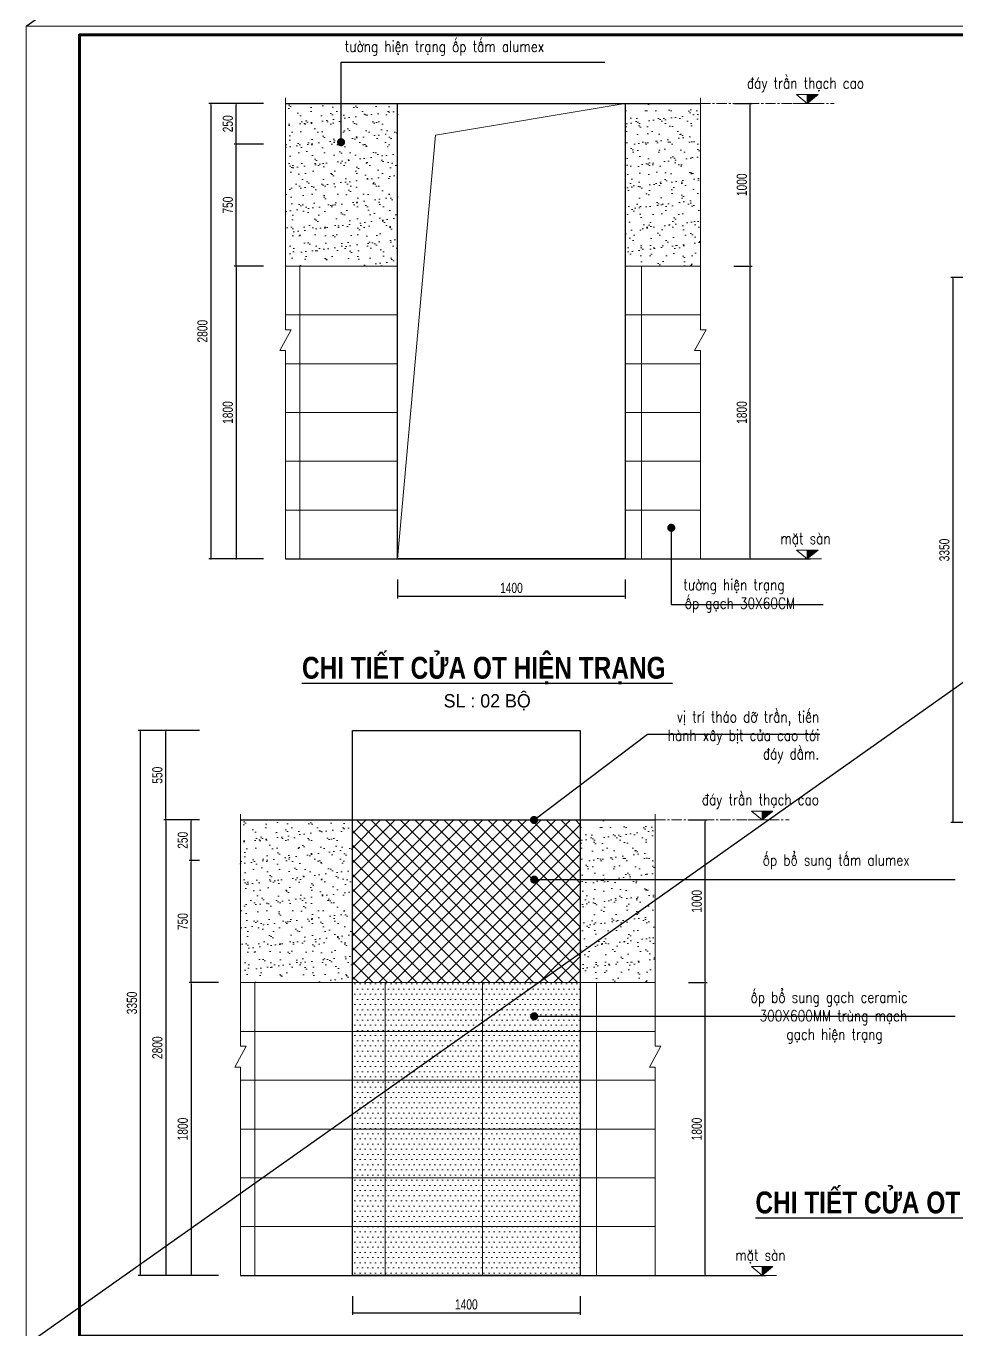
# Model space of a CAD drawing. Header units: millimetres. Extents: x -519517 to -431282, y -372679 to 113618.
# Drawn here: x -490082 to -484358, y -330908 to -322892 of the extents above; entities that cross this region are included whole.
import ezdxf
from ezdxf.enums import TextEntityAlignment as Align

# ---------------------------------------------------------------- set-up
doc = ezdxf.new("R2010")
doc.units = ezdxf.units.MM
doc.header["$LTSCALE"] = 5
for name, pattern in [('CENTER2', [28.575, 19.05, -3.175, 3.175, -3.175]), ('CENTERX2', [4, 2.5, -0.5, 0.5, -0.5]), ('DASHDOT', [1, 0.5, -0.25, 0, -0.25])]:
    doc.linetypes.add(name, pattern=pattern)
doc.layers.get('0').update_dxf_attribs({"linetype": 'CENTER2'})
doc.layers.add('KCS_Plotter', color=11, linetype='Continuous', plot=False)
for name, color, linetype, lineweight in [('Khungten_LCDI', 7, 'Continuous', 25), ('LC Dim', 8, 'Continuous', 18), ('LC Hatch', 252, 'Continuous', 9), ('LC Net dam 1', 30, 'Continuous', 30), ('LC Net thay', 7, 'Continuous', 25), ('LC Net truc', 79, 'DASHDOT', 13), ('LC Text1', 3, 'Continuous', 20), ('LC Text2', 7, 'Continuous', 25), ('v-MANH', 147, 'Continuous', 5)]:
    doc.layers.add(name, color=color, linetype=linetype, lineweight=lineweight)
doc.styles.add('HOATBIF', font='hoatbif.shx', dxfattribs={"width": 0.75})
doc.styles.add('Khungten', font='VHAVAN.TTF', dxfattribs={"width": 0.9, "height": 5000})
doc.styles.add('LC 1', font='VHAVANB.TTF')
doc.styles.add('LC 3', font='vnsimli.shx', dxfattribs={"width": 0.75})
doc.styles.add('LC3', font='VHARIALB.TTF', dxfattribs={"width": 0.8})
doc.styles.add('T1', font='Vnsimli.shx', dxfattribs={"width": 0.8})
doc.styles.add('Title', font='VHBLACK.TTF')
doc.dimstyles.new('1-100(1-25)', dxfattribs={"dimscale": 25, "dimtxt": 2.5, "dimasz": 0.35, "dimexe": 0.5, "dimexo": 1, "dimgap": 0.8, "dimtad": 1, "dimdec": 0, "dimzin": 0, "dimdsep": 46, "dimtxsty": 'HOATBIF', "dimblk1": 'DOT', "dimblk2": 'DOT', "dimsah": 1, "dimcen": -1, "dimdle": 1, "dimclrd": 256, "dimclre": 256, "dimclrt": 4, "dimadec": 3, "dimazin": 2, "dimtfac": 0.333333, "dimtdec": 0, "dimtix": 1, "dimtmove": 2, "dimatfit": 3, "dimldrblk": 'DOT', "dimfxl": 1, "dimtvp": 0.833333, "dimtolj": 1, "dimtzin": 0, "dimarcsym": 0})

# ---------------------------------------------------------------- blocks, each defined once
blk = doc.blocks.new('lcdi fix')
at = {"layer": 'Defpoints', "lineweight": 0}
blk.add_lwpolyline([(-1200, -14850), (-1200, 14850), (40800, 14850), (40800, -14850)], close=True, dxfattribs=at)
at = {"layer": 'Khungten_LCDI', "color": 5, "lineweight": 60}
blk.add_lwpolyline([(0, -14650), (0, 14650), (40600, 14650), (40600, -14650)], close=True, dxfattribs=at)
at = {"color": 7, "style": 'Khungten', "width": 0.8}
for tag, p in [('REVISION', (39499, -10746)), ('NGAYHT', (39546, -11609))]:
    blk.add_attdef(tag, text='', height=200, dxfattribs=at).set_placement(p, align=Align.CENTER)
at = {"layer": 'LC Text1', "style": 'Title', "width": 3.882085}
for tag, p, p2 in [('TENBANVE1', (36913, -8886), (40339, -8886)), ('TENBANVE2', (36913, -9562), (40339, -9562))]:
    blk.add_attdef(tag, text='', height=250, dxfattribs=at).set_placement(p, p2, align=Align.FIT)
at = {"layer": 'LC Text1', "style": 'Title', "width": 0.7}
blk.add_attdef('SOBANVE', text='', height=250, dxfattribs=at).set_placement((39562, -13896), align=Align.CENTER)
blk = doc.blocks.new('Caodo1')
at = {"layer": 'LC Text1'}
blk.add_hatch(color=256, dxfattribs=at).paths.add_polyline_path([(0, 200), (0, 0), (243, 200)])
for p, q in [((324, 0), (-324, 0)), ((0, 0), (0, 200))]:
    blk.add_line(p, q, dxfattribs=at)
blk.add_lwpolyline([(-243, 200), (243, 200), (0, 0), (0, 0)], close=True, dxfattribs=at)
at = {"layer": 'LC Text1', "style": 'T1', "width": 0.8}
blk.add_attdef('%%P0,00', text='', height=250, dxfattribs=at).set_placement((-39, 460), align=Align.MIDDLE_CENTER)
blk = doc.blocks.new('TIEUDE1')
at = {"layer": 'LC Text2', "color": 7, "style": 'LC 1'}
blk.add_attdef('TIªU§Ò', text='', height=5, dxfattribs=at).set_placement((0, 0), align=Align.BOTTOM_CENTER)
blk.add_attdef('TL', text='', height=3, dxfattribs=at).set_placement((0, -2), align=Align.TOP_CENTER)
blk = doc.blocks.new('DOT')
at = {"color": 0, "linetype": 'ByBlock'}
blk.add_line((-0.5, 0), (-1, 0), dxfattribs=at)
at = {"color": 0, "linetype": 'ByBlock', "const_width": 0.5}
blk.add_lwpolyline([(-0.25, 0, 1), (0.25, 0, 1)], format="xyb", close=True, dxfattribs=at)
blk = doc.blocks.new('*D486')
at = {"layer": 'Defpoints', "color": 0, "ltscale": 0.2, "transparency": 16777216}
for p in [(-485755.4, -324368), (-485628.8, -324368), (-485755.4, -326168)]:
    blk.add_point(p, dxfattribs=at)
at = {"layer": 'LC Dim', "lineweight": -2, "ltscale": 0.2, "transparency": 16777216}
for p, q in [((-485730.4, -324368), (-485616.3, -324368)), ((-485628.8, -326159.2), (-485628.8, -324376.7)), ((-485730.4, -326168), (-485616.3, -326168))]:
    blk.add_line(p, q, dxfattribs=at)
at = {"layer": 'LC Dim', "lineweight": -2, "ltscale": 0.2, "transparency": 16777216, "xscale": 8.75, "yscale": 8.75, "zscale": 8.75}
for p, rotation in [((-485628.8, -324368), 90), ((-485628.8, -326168), 270)]:
    blk.add_blockref('DOT', p, dxfattribs=dict(at, rotation=rotation))
at = {"layer": 'LC Dim', "color": 4, "ltscale": 0.2, "transparency": 16777216, "insert": (-485680.1, -325268), "char_height": 62.5, "attachment_point": 5, "rotation": 90, "style": 'HOATBIF'}
blk.add_mtext('\\A1;1800', dxfattribs=at)
blk = doc.blocks.new('_Dot')
at = {"color": 0, "linetype": 'ByBlock', "lineweight": -2}
blk.add_line((-0.5, 0), (-1, 0), dxfattribs=at)
at = {"color": 0, "linetype": 'ByBlock', "const_width": 0.5}
blk.add_lwpolyline([(-0.25, 0, 1), (0.25, 0, 1)], format="xyb", close=True, dxfattribs=at)
blk = doc.blocks.new('*D487')
at = {"layer": 'Defpoints', "color": 0, "transparency": 16777216}
for p in [(-485755.4, -323368), (-485628.8, -323368), (-485755.4, -324368)]:
    blk.add_point(p, dxfattribs=at)
at = {"layer": 'LC Dim', "lineweight": -2, "transparency": 16777216}
for p, q in [((-485730.4, -323368), (-485616.3, -323368)), ((-485628.8, -324359.2), (-485628.8, -323376.7)), ((-485730.4, -324368), (-485616.3, -324368))]:
    blk.add_line(p, q, dxfattribs=at)
at = {"layer": 'LC Dim', "lineweight": -2, "transparency": 16777216, "xscale": 8.75, "yscale": 8.75, "zscale": 8.75}
for p, rotation in [((-485628.8, -323368), 90), ((-485628.8, -324368), 270)]:
    blk.add_blockref('DOT', p, dxfattribs=dict(at, rotation=rotation))
at = {"layer": 'LC Dim', "color": 4, "transparency": 16777216, "insert": (-485680.1, -323868), "char_height": 62.5, "attachment_point": 5, "rotation": 90, "style": 'HOATBIF'}
blk.add_mtext('\\A1;1000', dxfattribs=at)
blk = doc.blocks.new('*D488')
at = {"layer": 'Defpoints', "color": 0, "ltscale": 0.2, "transparency": 16777216}
for p in [(-487797.3, -326270), (-486397.3, -326270), (-486397.3, -326397.8)]:
    blk.add_point(p, dxfattribs=at)
at = {"layer": 'LC Dim', "lineweight": -2, "ltscale": 0.2, "transparency": 16777216}
for p, q in [((-487797.3, -326295), (-487797.3, -326410.3)), ((-486397.3, -326295), (-486397.3, -326410.3)), ((-487788.5, -326397.8), (-486406, -326397.8))]:
    blk.add_line(p, q, dxfattribs=at)
at = {"layer": 'LC Dim', "lineweight": -2, "ltscale": 0.2, "transparency": 16777216, "xscale": 8.75, "yscale": 8.75, "zscale": 8.75, "rotation": 180}
blk.add_blockref('DOT', (-487797.3, -326397.8), dxfattribs=at)
at = {"layer": 'LC Dim', "lineweight": -2, "ltscale": 0.2, "transparency": 16777216, "xscale": 8.75, "yscale": 8.75, "zscale": 8.75}
blk.add_blockref('DOT', (-486397.3, -326397.8), dxfattribs=at)
at = {"layer": 'LC Dim', "color": 4, "ltscale": 0.2, "transparency": 16777216, "insert": (-487097.3, -326346.6), "char_height": 62.5, "attachment_point": 5, "style": 'HOATBIF'}
blk.add_mtext('\\A1;1400', dxfattribs=at)
blk = doc.blocks.new('*D489')
at = {"layer": 'Defpoints', "color": 0, "ltscale": 0.2, "transparency": 16777216}
for p in [(-488597.1, -324368), (-488789.6, -326168), (-488597.1, -326168)]:
    blk.add_point(p, dxfattribs=at)
at = {"layer": 'LC Dim', "lineweight": -2, "ltscale": 0.2, "transparency": 16777216}
for p, q in [((-488622.1, -324368), (-488802.1, -324368)), ((-488789.6, -324376.7), (-488789.6, -326159.2)), ((-488622.1, -326168), (-488802.1, -326168))]:
    blk.add_line(p, q, dxfattribs=at)
at = {"layer": 'LC Dim', "lineweight": -2, "ltscale": 0.2, "transparency": 16777216, "xscale": 8.75, "yscale": 8.75, "zscale": 8.75}
for p, rotation in [((-488789.6, -324368), 90), ((-488789.6, -326168), 270)]:
    blk.add_blockref('DOT', p, dxfattribs=dict(at, rotation=rotation))
at = {"layer": 'LC Dim', "color": 4, "ltscale": 0.2, "transparency": 16777216, "insert": (-488840.9, -325268), "char_height": 62.5, "attachment_point": 5, "rotation": 90, "style": 'HOATBIF'}
blk.add_mtext('\\A1;1800', dxfattribs=at)
blk = doc.blocks.new('*D490')
at = {"layer": 'Defpoints', "color": 0, "ltscale": 0.2, "transparency": 16777216}
for p in [(-488789.6, -323618), (-488597.1, -323618), (-488597.1, -324368)]:
    blk.add_point(p, dxfattribs=at)
at = {"layer": 'LC Dim', "lineweight": -2, "ltscale": 0.2, "transparency": 16777216}
for p, q in [((-488622.1, -323618), (-488802.1, -323618)), ((-488789.6, -324359.2), (-488789.6, -323626.7)), ((-488622.1, -324368), (-488802.1, -324368))]:
    blk.add_line(p, q, dxfattribs=at)
at = {"layer": 'LC Dim', "lineweight": -2, "ltscale": 0.2, "transparency": 16777216, "xscale": 8.75, "yscale": 8.75, "zscale": 8.75}
for p, rotation in [((-488789.6, -323618), 90), ((-488789.6, -324368), 270)]:
    blk.add_blockref('DOT', p, dxfattribs=dict(at, rotation=rotation))
at = {"layer": 'LC Dim', "color": 4, "ltscale": 0.2, "transparency": 16777216, "insert": (-488840.9, -323993), "char_height": 62.5, "attachment_point": 5, "rotation": 90, "style": 'HOATBIF'}
blk.add_mtext('\\A1;750', dxfattribs=at)
blk = doc.blocks.new('*D491')
at = {"layer": 'Defpoints', "color": 0, "transparency": 16777216}
for p in [(-488789.6, -323368), (-488597.1, -323368), (-488597.1, -323618)]:
    blk.add_point(p, dxfattribs=at)
at = {"layer": 'LC Dim', "lineweight": -2, "transparency": 16777216}
for p, q in [((-488622.1, -323368), (-488802.1, -323368)), ((-488789.6, -323609.2), (-488789.6, -323376.7)), ((-488622.1, -323618), (-488802.1, -323618))]:
    blk.add_line(p, q, dxfattribs=at)
at = {"layer": 'LC Dim', "lineweight": -2, "transparency": 16777216, "xscale": 8.75, "yscale": 8.75, "zscale": 8.75}
for p, rotation in [((-488789.6, -323368), 90), ((-488789.6, -323618), 270)]:
    blk.add_blockref('DOT', p, dxfattribs=dict(at, rotation=rotation))
at = {"layer": 'LC Dim', "color": 4, "transparency": 16777216, "insert": (-488840.9, -323493), "char_height": 62.5, "attachment_point": 5, "rotation": 90, "style": 'HOATBIF'}
blk.add_mtext('\\A1;250', dxfattribs=at)
blk = doc.blocks.new('*D492')
at = {"layer": 'Defpoints', "color": 0, "ltscale": 0.2, "transparency": 16777216}
for p in [(-488597.1, -323368), (-488945.9, -326168), (-488597.1, -326168)]:
    blk.add_point(p, dxfattribs=at)
at = {"layer": 'LC Dim', "lineweight": -2, "ltscale": 0.2, "transparency": 16777216}
for p, q in [((-488622.1, -323368), (-488958.4, -323368)), ((-488945.9, -323376.7), (-488945.9, -326159.2)), ((-488622.1, -326168), (-488958.4, -326168))]:
    blk.add_line(p, q, dxfattribs=at)
at = {"layer": 'LC Dim', "lineweight": -2, "ltscale": 0.2, "transparency": 16777216, "xscale": 8.75, "yscale": 8.75, "zscale": 8.75}
for p, rotation in [((-488945.9, -323368), 90), ((-488945.9, -326168), 270)]:
    blk.add_blockref('DOT', p, dxfattribs=dict(at, rotation=rotation))
at = {"layer": 'LC Dim', "color": 4, "ltscale": 0.2, "transparency": 16777216, "insert": (-488997.1, -324768), "char_height": 62.5, "attachment_point": 5, "rotation": 90, "style": 'HOATBIF'}
blk.add_mtext('\\A1;2800', dxfattribs=at)
blk = doc.blocks.new('*D493')
at = {"layer": 'Defpoints', "color": 0, "ltscale": 0.2, "transparency": 16777216}
for p in [(-486032.5, -328772.7), (-485906, -328772.7), (-486032.5, -330572.7)]:
    blk.add_point(p, dxfattribs=at)
at = {"layer": 'LC Dim', "lineweight": -2, "ltscale": 0.2, "transparency": 16777216}
for p, q in [((-486007.5, -328772.7), (-485893.5, -328772.7)), ((-485906, -330563.9), (-485906, -328781.4)), ((-486007.5, -330572.7), (-485893.5, -330572.7))]:
    blk.add_line(p, q, dxfattribs=at)
at = {"layer": 'LC Dim', "lineweight": -2, "ltscale": 0.2, "transparency": 16777216, "xscale": 8.75, "yscale": 8.75, "zscale": 8.75}
for p, rotation in [((-485906, -328772.7), 90), ((-485906, -330572.7), 270)]:
    blk.add_blockref('DOT', p, dxfattribs=dict(at, rotation=rotation))
at = {"layer": 'LC Dim', "color": 4, "ltscale": 0.2, "transparency": 16777216, "insert": (-485957.2, -329672.7), "char_height": 62.5, "attachment_point": 5, "rotation": 90, "style": 'HOATBIF'}
blk.add_mtext('\\A1;1800', dxfattribs=at)
blk = doc.blocks.new('*D494')
at = {"layer": 'Defpoints', "color": 0, "transparency": 16777216}
for p in [(-486032.5, -327772.7), (-485906, -327772.7), (-486032.5, -328772.7)]:
    blk.add_point(p, dxfattribs=at)
at = {"layer": 'LC Dim', "lineweight": -2, "transparency": 16777216}
for p, q in [((-486007.5, -327772.7), (-485893.5, -327772.7)), ((-485906, -328763.9), (-485906, -327781.4)), ((-486007.5, -328772.7), (-485893.5, -328772.7))]:
    blk.add_line(p, q, dxfattribs=at)
at = {"layer": 'LC Dim', "lineweight": -2, "transparency": 16777216, "xscale": 8.75, "yscale": 8.75, "zscale": 8.75}
for p, rotation in [((-485906, -327772.7), 90), ((-485906, -328772.7), 270)]:
    blk.add_blockref('DOT', p, dxfattribs=dict(at, rotation=rotation))
at = {"layer": 'LC Dim', "color": 4, "transparency": 16777216, "insert": (-485957.2, -328272.7), "char_height": 62.5, "attachment_point": 5, "rotation": 90, "style": 'HOATBIF'}
blk.add_mtext('\\A1;1000', dxfattribs=at)
blk = doc.blocks.new('*D495')
at = {"layer": 'Defpoints', "color": 0, "ltscale": 0.2, "transparency": 16777216}
for p in [(-488074.4, -330674.7), (-486674.4, -330674.7), (-486674.4, -330802.5)]:
    blk.add_point(p, dxfattribs=at)
at = {"layer": 'LC Dim', "lineweight": -2, "ltscale": 0.2, "transparency": 16777216}
for p, q in [((-488074.4, -330699.7), (-488074.4, -330815)), ((-486674.4, -330699.7), (-486674.4, -330815)), ((-488065.7, -330802.5), (-486683.2, -330802.5))]:
    blk.add_line(p, q, dxfattribs=at)
at = {"layer": 'LC Dim', "lineweight": -2, "ltscale": 0.2, "transparency": 16777216, "xscale": 8.75, "yscale": 8.75, "zscale": 8.75, "rotation": 180}
blk.add_blockref('DOT', (-488074.4, -330802.5), dxfattribs=at)
at = {"layer": 'LC Dim', "lineweight": -2, "ltscale": 0.2, "transparency": 16777216, "xscale": 8.75, "yscale": 8.75, "zscale": 8.75}
blk.add_blockref('DOT', (-486674.4, -330802.5), dxfattribs=at)
at = {"layer": 'LC Dim', "color": 4, "ltscale": 0.2, "transparency": 16777216, "insert": (-487374.4, -330751.3), "char_height": 62.5, "attachment_point": 5, "style": 'HOATBIF'}
blk.add_mtext('\\A1;1400', dxfattribs=at)
blk = doc.blocks.new('*D496')
at = {"layer": 'Defpoints', "color": 0, "ltscale": 0.2, "transparency": 16777216}
for p in [(-488874.2, -328772.7), (-489066.8, -330572.7), (-488874.2, -330572.7)]:
    blk.add_point(p, dxfattribs=at)
at = {"layer": 'LC Dim', "lineweight": -2, "ltscale": 0.2, "transparency": 16777216}
for p, q in [((-488899.2, -328772.7), (-489079.3, -328772.7)), ((-489066.8, -328781.4), (-489066.8, -330563.9)), ((-488899.2, -330572.7), (-489079.3, -330572.7))]:
    blk.add_line(p, q, dxfattribs=at)
at = {"layer": 'LC Dim', "lineweight": -2, "ltscale": 0.2, "transparency": 16777216, "xscale": 8.75, "yscale": 8.75, "zscale": 8.75}
for p, rotation in [((-489066.8, -328772.7), 90), ((-489066.8, -330572.7), 270)]:
    blk.add_blockref('DOT', p, dxfattribs=dict(at, rotation=rotation))
at = {"layer": 'LC Dim', "color": 4, "ltscale": 0.2, "transparency": 16777216, "insert": (-489118, -329672.7), "char_height": 62.5, "attachment_point": 5, "rotation": 90, "style": 'HOATBIF'}
blk.add_mtext('\\A1;1800', dxfattribs=at)
blk = doc.blocks.new('*D497')
at = {"layer": 'Defpoints', "color": 0, "ltscale": 0.2, "transparency": 16777216}
for p in [(-489066.8, -328022.7), (-488989.3, -328022.7), (-488989.3, -328772.7)]:
    blk.add_point(p, dxfattribs=at)
at = {"layer": 'LC Dim', "lineweight": -2, "ltscale": 0.2, "transparency": 16777216}
for p, q in [((-489014.3, -328022.7), (-489079.3, -328022.7)), ((-489066.8, -328763.9), (-489066.8, -328031.4)), ((-489014.3, -328772.7), (-489079.3, -328772.7))]:
    blk.add_line(p, q, dxfattribs=at)
at = {"layer": 'LC Dim', "lineweight": -2, "ltscale": 0.2, "transparency": 16777216, "xscale": 8.75, "yscale": 8.75, "zscale": 8.75}
for p, rotation in [((-489066.8, -328022.7), 90), ((-489066.8, -328772.7), 270)]:
    blk.add_blockref('DOT', p, dxfattribs=dict(at, rotation=rotation))
at = {"layer": 'LC Dim', "color": 4, "ltscale": 0.2, "transparency": 16777216, "insert": (-489118, -328397.7), "char_height": 62.5, "attachment_point": 5, "rotation": 90, "style": 'HOATBIF'}
blk.add_mtext('\\A1;750', dxfattribs=at)
blk = doc.blocks.new('*D498')
at = {"layer": 'Defpoints', "color": 0, "transparency": 16777216}
for p in [(-489066.8, -327772.7), (-488989.3, -327772.7), (-488989.3, -328022.7)]:
    blk.add_point(p, dxfattribs=at)
at = {"layer": 'LC Dim', "lineweight": -2, "transparency": 16777216}
for p, q in [((-489014.3, -327772.7), (-489079.3, -327772.7)), ((-489066.8, -328013.9), (-489066.8, -327781.4)), ((-489014.3, -328022.7), (-489079.3, -328022.7))]:
    blk.add_line(p, q, dxfattribs=at)
at = {"layer": 'LC Dim', "lineweight": -2, "transparency": 16777216, "xscale": 8.75, "yscale": 8.75, "zscale": 8.75}
for p, rotation in [((-489066.8, -327772.7), 90), ((-489066.8, -328022.7), 270)]:
    blk.add_blockref('DOT', p, dxfattribs=dict(at, rotation=rotation))
at = {"layer": 'LC Dim', "color": 4, "transparency": 16777216, "insert": (-489118, -327897.7), "char_height": 62.5, "attachment_point": 5, "rotation": 90, "style": 'HOATBIF'}
blk.add_mtext('\\A1;250', dxfattribs=at)
blk = doc.blocks.new('*D499')
at = {"layer": 'Defpoints', "color": 0, "ltscale": 0.2, "transparency": 16777216}
for p in [(-488989.3, -327772.7), (-489223, -330572.7), (-488989.3, -330572.7)]:
    blk.add_point(p, dxfattribs=at)
at = {"layer": 'LC Dim', "lineweight": -2, "ltscale": 0.2, "transparency": 16777216}
for p, q in [((-489014.3, -327772.7), (-489235.5, -327772.7)), ((-489223, -327781.4), (-489223, -330563.9)), ((-489014.3, -330572.7), (-489235.5, -330572.7))]:
    blk.add_line(p, q, dxfattribs=at)
at = {"layer": 'LC Dim', "lineweight": -2, "ltscale": 0.2, "transparency": 16777216, "xscale": 8.75, "yscale": 8.75, "zscale": 8.75}
for p, rotation in [((-489223, -327772.7), 90), ((-489223, -330572.7), 270)]:
    blk.add_blockref('DOT', p, dxfattribs=dict(at, rotation=rotation))
at = {"layer": 'LC Dim', "color": 4, "ltscale": 0.2, "transparency": 16777216, "insert": (-489274.3, -329172.7), "char_height": 62.5, "attachment_point": 5, "rotation": 90, "style": 'HOATBIF'}
blk.add_mtext('\\A1;2800', dxfattribs=at)
blk = doc.blocks.new('*D500')
at = {"layer": 'Defpoints', "color": 0, "ltscale": 0.2, "transparency": 16777216}
for p in [(-489223, -327222.7), (-488989.3, -327222.7), (-488989.3, -327772.7)]:
    blk.add_point(p, dxfattribs=at)
at = {"layer": 'LC Dim', "lineweight": -2, "ltscale": 0.2, "transparency": 16777216}
for p, q in [((-489014.3, -327222.7), (-489235.5, -327222.7)), ((-489223, -327763.9), (-489223, -327231.4)), ((-489014.3, -327772.7), (-489235.5, -327772.7))]:
    blk.add_line(p, q, dxfattribs=at)
at = {"layer": 'LC Dim', "lineweight": -2, "ltscale": 0.2, "transparency": 16777216, "xscale": 8.75, "yscale": 8.75, "zscale": 8.75}
for p, rotation in [((-489223, -327222.7), 90), ((-489223, -327772.7), 270)]:
    blk.add_blockref('DOT', p, dxfattribs=dict(at, rotation=rotation))
at = {"layer": 'LC Dim', "color": 4, "ltscale": 0.2, "transparency": 16777216, "insert": (-489274.3, -327497.7), "char_height": 62.5, "attachment_point": 5, "rotation": 90, "style": 'HOATBIF'}
blk.add_mtext('\\A1;550', dxfattribs=at)
blk = doc.blocks.new('*D501')
at = {"layer": 'Defpoints', "color": 0, "ltscale": 0.2, "transparency": 16777216}
for p in [(-488989.3, -327222.7), (-489379.3, -330572.7), (-488989.3, -330572.7)]:
    blk.add_point(p, dxfattribs=at)
at = {"layer": 'LC Dim', "lineweight": -2, "ltscale": 0.2, "transparency": 16777216}
for p, q in [((-489014.3, -327222.7), (-489391.8, -327222.7)), ((-489379.3, -327231.4), (-489379.3, -330563.9)), ((-489014.3, -330572.7), (-489391.8, -330572.7))]:
    blk.add_line(p, q, dxfattribs=at)
at = {"layer": 'LC Dim', "lineweight": -2, "ltscale": 0.2, "transparency": 16777216, "xscale": 8.75, "yscale": 8.75, "zscale": 8.75}
for p, rotation in [((-489379.3, -327222.7), 90), ((-489379.3, -330572.7), 270)]:
    blk.add_blockref('DOT', p, dxfattribs=dict(at, rotation=rotation))
at = {"layer": 'LC Dim', "color": 4, "ltscale": 0.2, "transparency": 16777216, "insert": (-489430.5, -328897.7), "char_height": 62.5, "attachment_point": 5, "rotation": 90, "style": 'HOATBIF'}
blk.add_mtext('\\A1;3350', dxfattribs=at)
blk = doc.blocks.new('*D502')
at = {"layer": 'Defpoints', "color": 0, "ltscale": 0.2, "transparency": 16777216}
for p in [(-484292.1, -324438), (-484383.2, -327788), (-484292.1, -327788)]:
    blk.add_point(p, dxfattribs=at)
at = {"layer": 'LC Dim', "lineweight": -2, "ltscale": 0.2, "transparency": 16777216}
for p, q in [((-484317.1, -324438), (-484395.7, -324438)), ((-484383.2, -324446.8), (-484383.2, -327779.3)), ((-484317.1, -327788), (-484395.7, -327788))]:
    blk.add_line(p, q, dxfattribs=at)
at = {"layer": 'LC Dim', "lineweight": -2, "ltscale": 0.2, "transparency": 16777216, "xscale": 8.75, "yscale": 8.75, "zscale": 8.75}
for p, rotation in [((-484383.2, -324438), 90), ((-484383.2, -327788), 270)]:
    blk.add_blockref('DOT', p, dxfattribs=dict(at, rotation=rotation))
at = {"layer": 'LC Dim', "color": 4, "ltscale": 0.2, "transparency": 16777216, "insert": (-484434.5, -326113), "char_height": 62.5, "attachment_point": 5, "rotation": 90, "style": 'HOATBIF'}
blk.add_mtext('\\A1;3350', dxfattribs=at)

msp = doc.modelspace()

# ---------------------------------------------------------------- hatches: boundary and pattern name
at = {"layer": 'LC Hatch'}
h = msp.add_hatch(dxfattribs=at)
h.set_pattern_fill('AR-SAND', color=256, scale=2, style=0)
h.set_pattern_definition([(37.5, (-77226.645, -365247.48), (-3.200063, 97.882647), [0, -77.216, 0, -86.36, 0, -82.55]), (7.5, (-77226.64, -365247.48), (89.904657, 143.36502), [0, -41.656, 0, -69.596, 0, -26.67]), (327.5, (-77289.13, -365247.48), (158.198474, 0.287437), [0, -25.4, 0, -91.44, 0, -119.38]), (317.5, (-77289.13, -365247.48), (152.71129, 44.585865), [0, -12.7, 0, -59.944, 0, -68.58])])
h.paths.add_polyline_path([(-488486.1, -324368), (-487797.3, -324368), (-487797.3, -323368), (-486397.3, -323368), (-486397.3, -324368), (-485935.5, -324368), (-485935.5, -323368), (-488486.1, -323368)])
h = msp.add_hatch(dxfattribs=at)
h.set_pattern_fill('AR-SAND', color=256, scale=2, style=0)
h.set_pattern_definition([(37.5, (-77503.8, -369652.18), (-3.200063, 97.882647), [0, -77.216, 0, -86.36, 0, -82.55]), (7.5, (-77503.8, -369652.18), (89.904657, 143.36502), [0, -41.656, 0, -69.596, 0, -26.67]), (327.5, (-77566.28, -369652.18), (158.198474, 0.287437), [0, -25.4, 0, -91.44, 0, -119.38]), (317.5, (-77566.28, -369652.18), (152.71129, 44.585865), [0, -12.7, 0, -59.944, 0, -68.58])])
h.paths.add_polyline_path([(-488763.3, -328772.7), (-488074.4, -328772.7), (-488074.4, -327772.7), (-486674.4, -327772.7), (-486674.4, -328772.7), (-486212.7, -328772.7), (-486212.7, -327772.7), (-488763.3, -327772.7)])
h = msp.add_hatch(dxfattribs=at)
h.set_pattern_fill('ANSI37', color=256, scale=20, style=0)
h.set_pattern_definition([(45, (-116058.707, -368662.73), (-44.901281, 44.901281), []), (135, (-116058.707, -368662.73), (-44.901281, -44.901281), [])])
h.paths.add_polyline_path([(-488074.4, -327772.7), (-488074.4, -328772.7), (-486674.4, -328772.7), (-486674.4, -327772.7)])
h = msp.add_hatch(dxfattribs=at)
h.set_pattern_fill('DOTS', color=256, scale=20)
h.set_pattern_definition([(0, (-127887.79, -368912.727), (15.875, 31.75), [0, -31.75])])
h.paths.add_polyline_path([(-486674.4, -328772.7), (-488074.4, -328772.7), (-488074.4, -330572.7), (-486674.4, -330572.7)])

# ---------------------------------------------------------------- linework, layer by layer
at = {"layer": 'KCS_Plotter'}
for p, q in [((-490081.8, -322892.3), (-478615.9, -314784.3)), ((-490081.8, -331000.3), (-478615.9, -322892.3))]:
    msp.add_line(p, q, dxfattribs=at)
at = {"layer": 'LC Hatch'}
for p, q in [((-487564.9, -323562.5), (-486397.3, -323368)), ((-487797.3, -326168), (-487564.9, -323562.5)), ((-488486.1, -324368), (-487797.3, -324368)), ((-488397.3, -324368), (-488397.3, -326168)), ((-486397.3, -324368), (-485935.5, -324368)), ((-486297.3, -324368), (-486297.3, -326168)), ((-488486.1, -324668), (-487797.3, -324668)), ((-486397.3, -324668), (-485935.5, -324668)), ((-488486.1, -324968), (-487797.3, -324968)), ((-486397.3, -324968), (-485935.5, -324968)), ((-488486.1, -325268), (-487797.3, -325268)), ((-486397.3, -325268), (-485935.5, -325268)), ((-487797.3, -325368), (-487797.3, -326168)), ((-488486.1, -325568), (-487797.3, -325568)), ((-486397.3, -325568), (-485935.5, -325568)), ((-488486.1, -325868), (-487797.3, -325868)), ((-486397.3, -325868), (-485935.5, -325868)), ((-488763.3, -328772.7), (-488074.4, -328772.7)), ((-488674.4, -328772.7), (-488674.4, -330572.7)), ((-488074.4, -328772.7), (-486674.4, -328772.7)), ((-487874.4, -328772.7), (-487874.4, -330572.7)), ((-487274.4, -328772.7), (-487274.4, -330572.7)), ((-486674.4, -328772.7), (-486212.7, -328772.7)), ((-486574.4, -328772.7), (-486574.4, -330572.7)), ((-488763.3, -329072.7), (-488074.4, -329072.7)), ((-488074.4, -329072.7), (-486674.4, -329072.7)), ((-486674.4, -329072.7), (-486212.7, -329072.7)), ((-488763.3, -329372.7), (-488074.4, -329372.7)), ((-488074.4, -329372.7), (-486674.4, -329372.7)), ((-486674.4, -329372.7), (-486212.7, -329372.7)), ((-488763.3, -329672.7), (-488074.4, -329672.7)), ((-488074.4, -329672.7), (-486674.4, -329672.7)), ((-486674.4, -329672.7), (-486212.7, -329672.7)), ((-488074.4, -329772.7), (-488074.4, -330572.7)), ((-488763.3, -329972.7), (-488074.4, -329972.7)), ((-488074.4, -329972.7), (-486674.4, -329972.7)), ((-486674.4, -329972.7), (-486212.7, -329972.7)), ((-488763.3, -330272.7), (-488074.4, -330272.7)), ((-488074.4, -330272.7), (-486674.4, -330272.7)), ((-486674.4, -330272.7), (-486212.7, -330272.7))]:
    msp.add_line(p, q, dxfattribs=at)
at = {"layer": 'LC Net dam 1'}
for p, q in [((-488486.1, -326168), (-485257.8, -326168)), ((-488763.3, -330572.7), (-485535, -330572.7))]:
    msp.add_line(p, q, dxfattribs=at)
at = {"layer": 'LC Net thay'}
for p, q in [((-488486.1, -323368), (-485935.5, -323368)), ((-488763.3, -327772.7), (-486212.7, -327772.7))]:
    msp.add_line(p, q, dxfattribs=at)
for points in [[(-487797.3, -323368), (-486397.3, -323368), (-486397.3, -326168), (-487797.3, -326168)], [(-488074.4, -327222.7), (-486674.4, -327222.7), (-486674.4, -330572.7), (-488074.4, -330572.7)]]:
    msp.add_lwpolyline(points, close=True, dxfattribs=at)
at = {"layer": 'LC Net truc', "linetype": 'CENTERX2', "ltscale": 5}
for p, q in [((-485935.5, -323368), (-485112.9, -323368)), ((-486212.7, -327772.7), (-485390.1, -327772.7))]:
    msp.add_line(p, q, dxfattribs=at)
at = {"layer": 'v-MANH', "linetype": 'Continuous'}
for points in [[(-488486.1, -323332.9), (-488486.1, -324758.7), (-488451, -324758.7), (-488521.2, -324887.2), (-488486.1, -324887.2), (-488486.1, -326168)], [(-485935.5, -323332.9), (-485935.5, -324758.7), (-485900.4, -324758.7), (-485970.6, -324887.2), (-485935.5, -324887.2), (-485935.5, -326168)], [(-488763.3, -327737.6), (-488763.3, -329163.4), (-488728.2, -329163.4), (-488798.4, -329291.9), (-488763.3, -329291.9), (-488763.3, -330572.7)], [(-486212.7, -327737.6), (-486212.7, -329163.4), (-486177.6, -329163.4), (-486247.8, -329291.9), (-486212.7, -329291.9), (-486212.7, -330572.7)]]:
    msp.add_lwpolyline(points, dxfattribs=at)

# ---------------------------------------------------------------- block references
at = {"layer": 'LC Net thay', "xscale": 0.2729966329967423, "yscale": 0.2729966329967423, "zscale": 0.2729966329967423}
msp.add_blockref('lcdi fix', (-489754.2, -326946.3), dxfattribs=at)
at = {"layer": 'LC Text1'}
ref = msp.add_blockref('Caodo1', (-485278.2, -323368), dxfattribs=dict(at, xscale=0.2729966259158512, yscale=0.2729966259158512, zscale=0.2729966259158512))
ref.add_attrib('%%P0,00', '®¸y trÇn th¹ch cao', dxfattribs={"layer": 'LC Text2', "height": 68.249, "style": 'T1', "width": 0.8}).set_placement((-485288.9, -323242.5), align=Align.MIDDLE_CENTER)
ref = msp.add_blockref('Caodo1', (-485278.2, -326168), dxfattribs=dict(at, xscale=0.2729966259158512, yscale=0.2729966259158512, zscale=0.2729966259158512))
ref.add_attrib('%%P0,00', 'mÆt sµn', dxfattribs={"layer": 'LC Text2', "height": 68.25, "style": 'T1', "width": 0.8}).set_placement((-485288.9, -326042.5), align=Align.MIDDLE_CENTER)
ref = msp.add_blockref('Caodo1', (-485555.4, -327772.7), dxfattribs=dict(at, xscale=0.2729966259158512, yscale=0.2729966259158512, zscale=0.2729966259158512))
ref.add_attrib('%%P0,00', '®¸y trÇn th¹ch cao', dxfattribs={"layer": 'LC Text2', "height": 68.249, "style": 'T1', "width": 0.8}).set_placement((-485566, -327647.2), align=Align.MIDDLE_CENTER)
ref = msp.add_blockref('Caodo1', (-485555.4, -330572.7), dxfattribs=dict(at, xscale=0.2729966259158512, yscale=0.2729966259158512, zscale=0.2729966259158512))
ref.add_attrib('%%P0,00', 'mÆt sµn', dxfattribs={"layer": 'LC Text2', "height": 68.25, "style": 'T1', "width": 0.8}).set_placement((-485566, -330447.2), align=Align.MIDDLE_CENTER)
at = {"layer": 'LC Text2'}
ref = msp.add_blockref('TIEUDE1', (-487246.1, -326944.7), dxfattribs=dict(at, xscale=27.29966259163788, yscale=27.29966259163788, zscale=27.29966259163788))
ref.add_attrib('TIªU§Ò', '%%Uchi tiÕt cöa ot hiÖn tr¹ng ', dxfattribs={"color": 7, "height": 134.435, "style": 'LC3', "width": 0.8}).set_placement((-487246.1, -326944.7), align=Align.BOTTOM_CENTER)
ref.add_attrib('TL', 'sl : 02 bé', dxfattribs={"color": 7, "height": 81.9, "style": 'LC 1'}).set_placement((-487246.1, -326999.3), align=Align.TOP_CENTER)
ref = msp.add_blockref('TIEUDE1', (-483730.4, -330231.7), dxfattribs=dict(at, xscale=27.29966259163788, yscale=27.29966259163788, zscale=27.29966259163788))
ref.add_attrib('TIªU§Ò', '%%Uchi tiÕt cöa ot c¶i t¹o - phÝa trong líp häc', dxfattribs={"color": 7, "height": 134.435, "style": 'LC3', "width": 0.8}).set_placement((-483730.4, -330231.7), align=Align.BOTTOM_CENTER)
ref.add_attrib('TL', 'sl : 02 bé', dxfattribs={"color": 7, "height": 81.9, "style": 'LC 1'}).set_placement((-483730.4, -330286.3), align=Align.TOP_CENTER)

# ---------------------------------------------------------------- texts
at = {"layer": 'LC Text1', "color": 3, "char_height": 68.249, "style": 'LC 3'}
for s, insert, width, attachment_point in [('{\\W0.8;t\xadêng hiÖn tr¹ng èp tÊm alumex}', (-488122.1, -322983), 1556.763, 1), ('\\pi51.76878;{\\W0.8;t\xadêng hiÖn tr¹ng \\P\\pi60.21868;èp g¹ch 30X60CM}', (-486091.6, -326292.6), 910.828, 1), ('{\\W0.8;vÞ trÝ th¸o dì trÇn, tiÕn hµnh x©y bÞt cöa cao tíi ®¸y dÇm.}', (-485204.4, -327104.4), 1066.569, 3), ('{\\W0.8;èp bæ sung tÊm alumex}', (-485551.5, -327984.7), 1114.769, 1), ('\\pi0.34125;{\\W0.8;èp bæ sung g¹ch ceramic \\P\\pi55.59056;300X600MM trïng m¹ch \\P\\pi220.68852;g¹ch hiÖn tr¹ng}', (-485626.8, -328828.4), 1203.168, 1)]:
    msp.add_mtext(s, dxfattribs=dict(at, insert=insert, width=width, attachment_point=attachment_point))

# ---------------------------------------------------------------- dimensions: what is measured, and where the dimension line sits
at = {"layer": 'LC Dim', "ltscale": 0.2}
for base, p1, p2, picture, middle in [((-488945.9, -326168), (-488597.1, -323368), (-488597.1, -326168), '*D492', (-488997.1, -324768)), ((-488789.6, -323618), (-488597.1, -324368), (-488597.1, -323618), '*D490', (-488840.9, -323993)), ((-488789.6, -326168), (-488597.1, -324368), (-488597.1, -326168), '*D489', (-488840.9, -325268)), ((-485628.8, -324368), (-485755.4, -326168), (-485755.4, -324368), '*D486', (-485680.1, -325268)), ((-484383.2, -327788), (-484292.1, -324438), (-484292.1, -327788), '*D502', (-484434.5, -326113)), ((-489379.3, -330572.7), (-488989.3, -327222.7), (-488989.3, -330572.7), '*D501', (-489430.5, -328897.7)), ((-489223, -327222.7), (-488989.3, -327772.7), (-488989.3, -327222.7), '*D500', (-489274.3, -327497.7)), ((-489223, -330572.7), (-488989.3, -327772.7), (-488989.3, -330572.7), '*D499', (-489274.3, -329172.7)), ((-489066.8, -328022.7), (-488989.3, -328772.7), (-488989.3, -328022.7), '*D497', (-489118, -328397.7)), ((-489066.8, -330572.7), (-488874.2, -328772.7), (-488874.2, -330572.7), '*D496', (-489118, -329672.7)), ((-485906, -328772.7), (-486032.5, -330572.7), (-486032.5, -328772.7), '*D493', (-485957.2, -329672.7))]:
    dim = msp.add_linear_dim(base=base, p1=p1, p2=p2, angle=90, dimstyle='1-100(1-25)', dxfattribs=at)
    dim.commit()
    dim.dimension.update_dxf_attribs({"geometry": picture, "text_midpoint": middle})
at = {"layer": 'LC Dim'}
for base, p1, p2, picture, middle in [((-488789.6, -323368), (-488597.1, -323618), (-488597.1, -323368), '*D491', (-488840.9, -323493)), ((-485628.8, -323368), (-485755.4, -324368), (-485755.4, -323368), '*D487', (-485680.1, -323868)), ((-489066.8, -327772.7), (-488989.3, -328022.7), (-488989.3, -327772.7), '*D498', (-489118, -327897.7)), ((-485906, -327772.7), (-486032.5, -328772.7), (-486032.5, -327772.7), '*D494', (-485957.2, -328272.7))]:
    dim = msp.add_linear_dim(base=base, p1=p1, p2=p2, angle=90, dimstyle='1-100(1-25)', dxfattribs=at)
    dim.commit()
    dim.dimension.update_dxf_attribs({"geometry": picture, "text_midpoint": middle})
at = {"layer": 'LC Dim', "ltscale": 0.2}
for base, p1, p2, picture, middle in [((-486397.3, -326397.8), (-487797.3, -326270), (-486397.3, -326270), '*D488', (-487097.3, -326346.6)), ((-486674.4, -330802.5), (-488074.4, -330674.7), (-486674.4, -330674.7), '*D495', (-487374.4, -330751.3))]:
    dim = msp.add_linear_dim(base=base, p1=p1, p2=p2, dimstyle='1-100(1-25)', dxfattribs=at)
    dim.commit()
    dim.dimension.update_dxf_attribs({"geometry": picture, "text_midpoint": middle})

# ---------------------------------------------------------------- leaders
for points in [[(-488144.9, -323606.1), (-488144.9, -323113.7), (-486521.9, -323113.7)], [(-486114.3, -325976.8), (-486114.3, -326447.6), (-485179.4, -326447.6)], [(-486958.1, -327772.7), (-486260.5, -327245.3), (-485201.5, -327245.3)], [(-486957.1, -328139.6), (-484368, -328139.6)], [(-486957.1, -328979.8), (-484368, -328979.8)]]:
    msp.add_leader(points, dimstyle='1-100(1-25)', override={"dimasz": 2}, dxfattribs=at)

doc.saveas('drawing.dxf')
